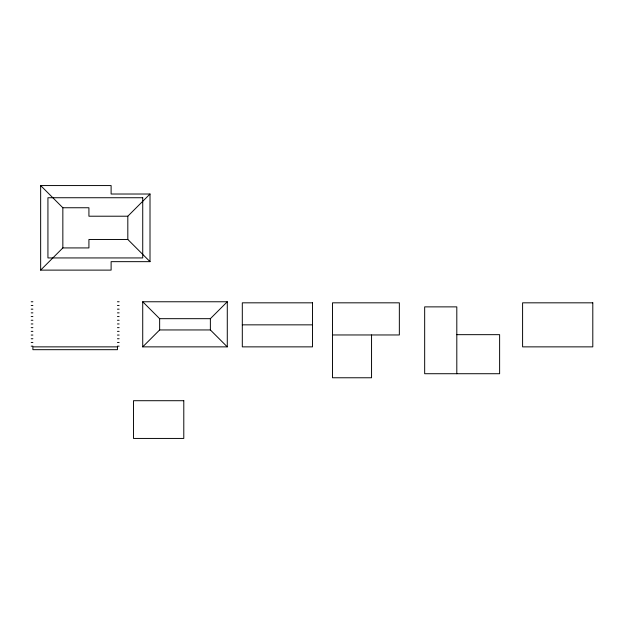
<?xml version="1.0" encoding="UTF-8"?>
<svg xmlns="http://www.w3.org/2000/svg" width="624" height="624" viewBox="0 0 624 624"><rect width="100%" height="100%" fill="white"/><g stroke="black" fill="none" stroke-linecap="round" stroke-linejoin="round"><path stroke-width="0.94" d="M40.654 270.114L62.845 247.923L62.845 207.753L40.654 185.562L111.111 185.562L111.111 194.017L150.01 194.017L150.01 261.659L111.111 261.659L111.111 270.114L40.654 270.114L40.654 185.562M62.845 207.753L88.92 207.753L88.92 216.208L127.819 216.208L150.01 194.017M142.724 346.866L159.643 329.948L210.374 329.948L227.284 346.866L227.284 301.766L142.724 301.766L142.724 346.866L227.284 346.866M142.724 301.766L159.643 318.677L210.374 318.677L227.284 301.766M150.01 261.659L127.819 239.468L88.92 239.468L88.92 247.923L62.845 247.923M31.2 301.766L32.893 301.766M117.445 301.766L119.137 301.766M31.2 305.464L32.893 305.464M117.445 305.464L119.137 305.464M31.2 309.161L32.893 309.161M117.445 309.161L119.137 309.161M31.2 312.866L32.893 312.866M117.445 312.866L119.137 312.866M31.2 316.563L32.893 316.563M117.445 316.563L119.137 316.563M31.2 320.26L32.893 320.26M117.445 320.26L119.137 320.26M31.2 323.957L32.893 323.957M117.445 323.957L119.137 323.957M242.307 324.847L312.523 324.847M31.2 327.655L32.893 327.655M117.445 327.655L119.137 327.655M31.2 331.36L32.893 331.36M117.445 331.36L119.137 331.36M456.807 334.667L499.621 334.667L499.621 373.721L424.671 373.721L424.671 306.875L456.807 306.875L456.807 373.721M31.2 335.057L32.893 335.057M117.445 335.057L119.137 335.057M332.491 334.963L399.344 334.963L399.344 302.827L332.491 302.827L332.491 377.77L371.553 377.77L371.553 334.963M31.2 338.754L32.893 338.754M117.445 338.754L119.137 338.754M31.2 342.451L32.893 342.451M117.445 342.451L119.137 342.451M31.2 346.148L32.893 346.148M117.445 346.148L119.137 346.148M210.374 318.677L210.374 329.948M159.643 318.677L159.643 329.948M127.819 216.208L127.819 239.468M142.732 197.738L47.931 197.738L47.931 257.938L142.732 257.938L142.732 197.738M312.523 302.827L242.307 302.827L242.307 346.866L312.523 346.866L312.523 302.827M592.8 302.827L522.592 302.827L522.592 346.866L592.8 346.866L592.8 302.827M117.445 346.866L32.893 346.866L32.893 349.682L117.445 349.682L117.445 346.866M183.791 400.709L133.481 400.709L133.481 438.438L183.791 438.438L183.791 400.709"/></g></svg>
